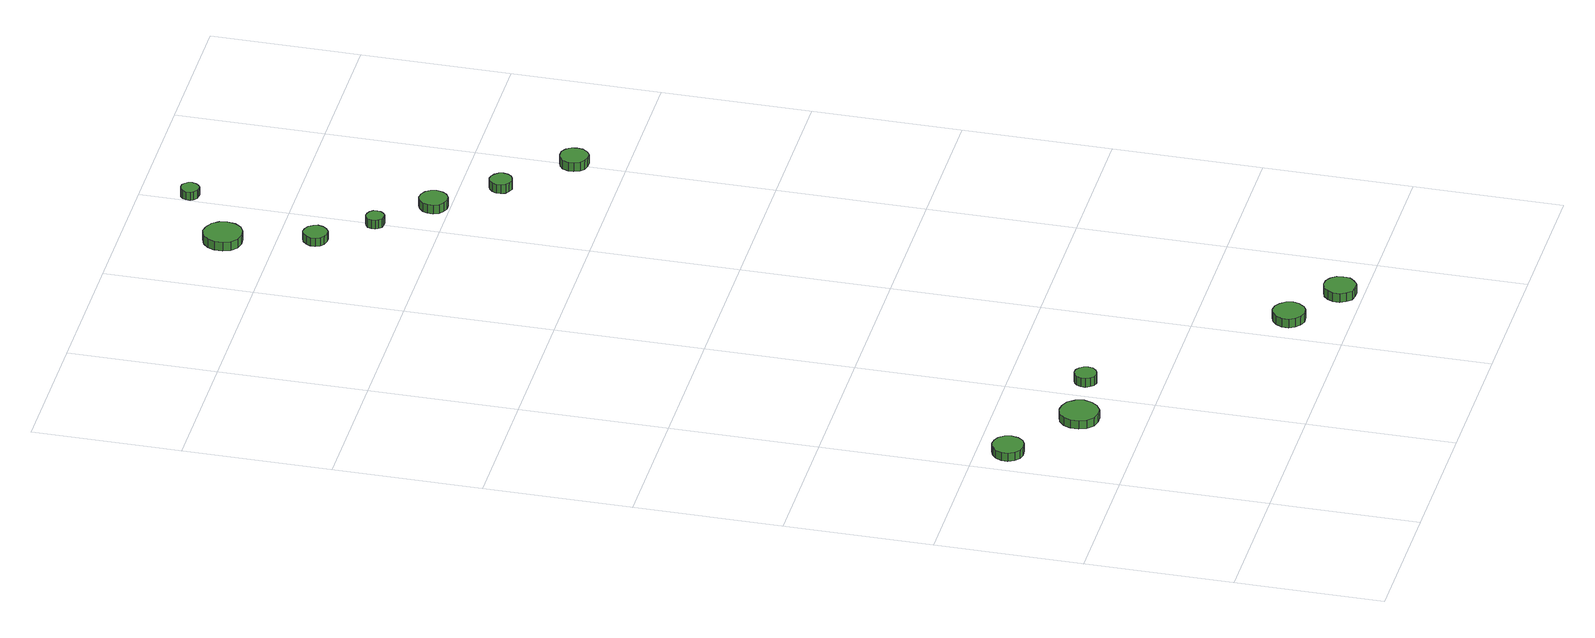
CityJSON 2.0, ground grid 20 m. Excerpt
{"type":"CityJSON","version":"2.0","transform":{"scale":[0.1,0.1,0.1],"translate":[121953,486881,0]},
"CityObjects":{
"tree1":{"type":"SolitaryVegetationObject","attributes":{"function":"something"},"geometry":[{"type":"MultiSurface","lod":"1","boundaries":[[[0,1,2,3,4,5,6,7,8,9,10,11,12,13,14]],[[15,16,17,18,19,20,21,22,23,24,25,26,27,28,29]],[[0,29,28,1]],[[1,28,27,2]],[[2,27,26,3]],[[3,26,25,4]],[[4,25,24,5]],[[5,24,23,6]],[[6,23,22,7]],[[7,22,21,8]],[[8,21,20,9]],[[9,20,19,10]],[[10,19,18,11]],[[11,18,17,12]],[[12,17,16,13]],[[13,16,15,14]],[[14,15,29,0]]]}]},
"tree2":{"type":"SolitaryVegetationObject","attributes":{"function":"something"},"geometry":[{"type":"MultiSurface","lod":"1","boundaries":[[[30,31,32,33,34,35,36,37,38,39,40,41,42,43,44]],[[45,46,47,48,49,50,51,52,53,54,55,56,57,58,59]],[[30,59,58,31]],[[31,58,57,32]],[[32,57,56,33]],[[33,56,55,34]],[[34,55,54,35]],[[35,54,53,36]],[[36,53,52,37]],[[37,52,51,38]],[[38,51,50,39]],[[39,50,49,40]],[[40,49,48,41]],[[41,48,47,42]],[[42,47,46,43]],[[43,46,45,44]],[[44,45,59,30]]]}]},
"tree3":{"type":"SolitaryVegetationObject","attributes":{"function":"something"},"geometry":[{"type":"MultiSurface","lod":"1","boundaries":[[[60,61,62,63,64,65,66,67,68,69,70,71,72,73,74]],[[75,76,77,78,79,80,81,82,83,84,85,86,87,88,89]],[[60,89,88,61]],[[61,88,87,62]],[[62,87,86,63]],[[63,86,85,64]],[[64,85,84,65]],[[65,84,83,66]],[[66,83,82,67]],[[67,82,81,68]],[[68,81,80,69]],[[69,80,79,70]],[[70,79,78,71]],[[71,78,77,72]],[[72,77,76,73]],[[73,76,75,74]],[[74,75,89,60]]]}]},
"tree4":{"type":"SolitaryVegetationObject","attributes":{"function":"something"},"geometry":[{"type":"MultiSurface","lod":"1","boundaries":[[[90,91,92,93,94,95,96,97,98,99,100,101,102,103,104]],[[105,106,107,108,109,110,111,112,113,114,115,116,117,118,119]],[[90,119,118,91]],[[91,118,117,92]],[[92,117,116,93]],[[93,116,115,94]],[[94,115,114,95]],[[95,114,113,96]],[[96,113,112,97]],[[97,112,111,98]],[[98,111,110,99]],[[99,110,109,100]],[[100,109,108,101]],[[101,108,107,102]],[[102,107,106,103]],[[103,106,105,104]],[[104,105,119,90]]]}]},
"tree5":{"type":"SolitaryVegetationObject","attributes":{"function":"something"},"geometry":[{"type":"MultiSurface","lod":"1","boundaries":[[[120,121,122,123,124,125,126,127,128,129,130,131,132,133,134]],[[135,136,137,138,139,140,141,142,143,144,145,146,147,148,149]],[[120,149,148,121]],[[121,148,147,122]],[[122,147,146,123]],[[123,146,145,124]],[[124,145,144,125]],[[125,144,143,126]],[[126,143,142,127]],[[127,142,141,128]],[[128,141,140,129]],[[129,140,139,130]],[[130,139,138,131]],[[131,138,137,132]],[[132,137,136,133]],[[133,136,135,134]],[[134,135,149,120]]]}]},
"tree6":{"type":"SolitaryVegetationObject","attributes":{"function":"something"},"geometry":[{"type":"MultiSurface","lod":"1","boundaries":[[[150,151,152,153,154,155,156,157,158,159,160,161,162,163,164]],[[165,166,167,168,169,170,171,172,173,174,175,176,177,178,179]],[[150,179,178,151]],[[151,178,177,152]],[[152,177,176,153]],[[153,176,175,154]],[[154,175,174,155]],[[155,174,173,156]],[[156,173,172,157]],[[157,172,171,158]],[[158,171,170,159]],[[159,170,169,160]],[[160,169,168,161]],[[161,168,167,162]],[[162,167,166,163]],[[163,166,165,164]],[[164,165,179,150]]]}]},
"tree7":{"type":"SolitaryVegetationObject","attributes":{"function":"something"},"geometry":[{"type":"MultiSurface","lod":"1","boundaries":[[[180,181,182,183,184,185,186,187,188,189,190,191,192,193,194]],[[195,196,197,198,199,200,201,202,203,204,205,206,207,208,209]],[[180,209,208,181]],[[181,208,207,182]],[[182,207,206,183]],[[183,206,205,184]],[[184,205,204,185]],[[185,204,203,186]],[[186,203,202,187]],[[187,202,201,188]],[[188,201,200,189]],[[189,200,199,190]],[[190,199,198,191]],[[191,198,197,192]],[[192,197,196,193]],[[193,196,195,194]],[[194,195,209,180]]]}]},
"tree8":{"type":"SolitaryVegetationObject","attributes":{"function":"something"},"geometry":[{"type":"MultiSurface","lod":"1","boundaries":[[[210,211,212,213,214,215,216,217,218,219,220,221,222,223,224]],[[225,226,227,228,229,230,231,232,233,234,235,236,237,238,239]],[[210,239,238,211]],[[211,238,237,212]],[[212,237,236,213]],[[213,236,235,214]],[[214,235,234,215]],[[215,234,233,216]],[[216,233,232,217]],[[217,232,231,218]],[[218,231,230,219]],[[219,230,229,220]],[[220,229,228,221]],[[221,228,227,222]],[[222,227,226,223]],[[223,226,225,224]],[[224,225,239,210]]]}]},
"tree9":{"type":"SolitaryVegetationObject","attributes":{"function":"something"},"geometry":[{"type":"MultiSurface","lod":"1","boundaries":[[[240,241,242,243,244,245,246,247,248,249,250,251,252,253,254]],[[255,256,257,258,259,260,261,262,263,264,265,266,267,268,269]],[[240,269,268,241]],[[241,268,267,242]],[[242,267,266,243]],[[243,266,265,244]],[[244,265,264,245]],[[245,264,263,246]],[[246,263,262,247]],[[247,262,261,248]],[[248,261,260,249]],[[249,260,259,250]],[[250,259,258,251]],[[251,258,257,252]],[[252,257,256,253]],[[253,256,255,254]],[[254,255,269,240]]]}]},
"tree10":{"type":"SolitaryVegetationObject","attributes":{"function":"something"},"geometry":[{"type":"MultiSurface","lod":"1","boundaries":[[[270,271,272,273,274,275,276,277,278,279,280,281,282,283,284]],[[285,286,287,288,289,290,291,292,293,294,295,296,297,298,299]],[[270,299,298,271]],[[271,298,297,272]],[[272,297,296,273]],[[273,296,295,274]],[[274,295,294,275]],[[275,294,293,276]],[[276,293,292,277]],[[277,292,291,278]],[[278,291,290,279]],[[279,290,289,280]],[[280,289,288,281]],[[281,288,287,282]],[[282,287,286,283]],[[283,286,285,284]],[[284,285,299,270]]]}]},
"tree11":{"type":"SolitaryVegetationObject","attributes":{"function":"something"},"geometry":[{"type":"MultiSurface","lod":"1","boundaries":[[[300,301,302,303,304,305,306,307,308,309,310,311,312,313,314]],[[315,316,317,318,319,320,321,322,323,324,325,326,327,328,329]],[[300,329,328,301]],[[301,328,327,302]],[[302,327,326,303]],[[303,326,325,304]],[[304,325,324,305]],[[305,324,323,306]],[[306,323,322,307]],[[307,322,321,308]],[[308,321,320,309]],[[309,320,319,310]],[[310,319,318,311]],[[311,318,317,312]],[[312,317,316,313]],[[313,316,315,314]],[[314,315,329,300]]]}]},
"tree12":{"type":"SolitaryVegetationObject","attributes":{"function":"something"},"geometry":[{"type":"MultiSurface","lod":"1","boundaries":[[[330,331,332,333,334,335,336,337,338,339,340,341,342,343,344]],[[345,346,347,348,349,350,351,352,353,354,355,356,357,358,359]],[[330,359,358,331]],[[331,358,357,332]],[[332,357,356,333]],[[333,356,355,334]],[[334,355,354,335]],[[335,354,353,336]],[[336,353,352,337]],[[337,352,351,338]],[[338,351,350,339]],[[339,350,349,340]],[[340,349,348,341]],[[341,348,347,342]],[[342,347,346,343]],[[343,346,345,344]],[[344,345,359,330]]]}]}
},
"vertices":[
[52,356,22],[50,365,22],[45,372,22],[37,376,22],[28,377,22],[20,374,22],[13,368,22],[9,360,22],[9,351,22],[13,343,22],[20,337,22],[28,335,22],[37,336,22],[45,340,22],[50,347,22],[50,347,10],[45,340,10],[37,336,10],[28,335,10],[20,337,10],[13,343,10],[9,351,10],[9,360,10],[13,368,10],[20,374,10],[28,377,10],[37,376,10],[45,372,10],[50,365,10],[52,356,10],
[158,285,23],[155,296,23],[149,305,23],[139,310,23],[129,311,23],[118,308,23],[110,301,23],[106,291,23],[106,280,23],[110,270,23],[118,262,23],[129,259,23],[139,260,23],[149,266,23],[155,274,23],[155,274,11],[149,266,11],[139,260,11],[129,259,11],[118,262,11],[110,270,11],[106,280,11],[106,291,11],[110,301,11],[118,308,11],[129,311,11],[139,310,11],[149,305,11],[155,296,11],[158,285,11],
[240,299,22],[239,305,22],[235,310,22],[230,313,22],[224,314,22],[218,312,22],[214,308,22],[211,302,22],[211,296,22],[214,290,22],[218,286,22],[224,284,22],[230,285,22],[235,288,22],[239,293,22],[239,293,9],[235,288,9],[230,285,9],[224,284,9],[218,286,9],[214,290,9],[211,296,9],[211,302,9],[214,308,9],[218,312,9],[224,314,9],[230,313,9],[235,310,9],[239,305,9],[240,299,9],
[457,78,22],[455,87,22],[449,94,22],[442,99,22],[433,100,22],[424,97,22],[418,91,22],[414,83,22],[414,74,22],[418,66,22],[424,60,22],[433,57,22],[442,58,22],[449,62,22],[455,70,22],[455,70,9],[449,62,9],[442,58,9],[433,57,9],[424,60,9],[418,66,9],[414,74,9],[414,83,9],[418,91,9],[424,97,9],[433,100,9],[442,99,9],[449,94,9],[455,87,9],[457,78,9],
[532,29,22],[531,38,22],[525,45,22],[518,49,22],[509,50,22],[500,47,22],[494,41,22],[490,33,22],[490,24,22],[494,16,22],[500,10,22],[509,8,22],[518,8,22],[525,13,22],[531,20,22],[531,20,9],[525,13,9],[518,8,9],[509,8,9],[500,10,9],[494,16,9],[490,24,9],[490,33,9],[494,41,9],[500,47,9],[509,50,9],[518,49,9],[525,45,9],[531,38,9],[532,29,9],
[361,1352,14],[359,1358,14],[355,1364,14],[349,1367,14],[343,1368,14],[336,1366,14],[331,1361,14],[328,1355,14],[328,1348,14],[331,1342,14],[336,1338,14],[343,1336,14],[349,1336,14],[355,1340,14],[359,1345,14],[359,1345,2],[355,1340,2],[349,1336,2],[343,1336,2],[336,1338,2],[331,1342,2],[328,1348,2],[328,1355,2],[331,1361,2],[336,1366,2],[343,1368,2],[349,1367,2],[355,1364,2],[359,1358,2],[361,1352,2],
[340,1468,15],[338,1478,15],[332,1487,15],[322,1492,15],[312,1494,15],[301,1490,15],[293,1483,15],[289,1473,15],[289,1462,15],[293,1452,15],[301,1445,15],[312,1442,15],[322,1443,15],[332,1448,15],[338,1457,15],[338,1457,2],[332,1448,2],[322,1443,2],[312,1442,2],[301,1445,2],[293,1452,2],[289,1462,2],[289,1473,2],[293,1483,2],[301,1490,2],[312,1494,2],[322,1492,2],[332,1487,2],[338,1478,2],[340,1468,2],
[413,1286,14],[412,1291,14],[409,1295,14],[405,1297,14],[400,1298,14],[395,1296,14],[391,1293,14],[389,1288,14],[389,1283,14],[391,1279,14],[395,1275,14],[400,1274,14],[405,1274,14],[409,1277,14],[412,1281,14],[412,1281,1],[409,1277,1],[405,1274,1],[400,1274,1],[395,1275,1],[391,1279,1],[389,1283,1],[389,1288,1],[391,1293,1],[395,1296,1],[400,1298,1],[405,1297,1],[409,1295,1],[412,1291,1],[413,1286,1],
[478,1222,15],[476,1230,15],[472,1236,15],[465,1240,15],[457,1241,15],[450,1238,15],[444,1233,15],[441,1226,15],[441,1218,15],[444,1211,15],[450,1206,15],[457,1203,15],[465,1204,15],[472,1208,15],[476,1214,15],[476,1214,2],[472,1208,2],[465,1204,2],[457,1203,2],[450,1206,2],[444,1211,2],[441,1218,2],[441,1226,2],[444,1233,2],[450,1238,2],[457,1241,2],[465,1240,2],[472,1236,2],[476,1230,2],[478,1222,2],
[536,1147,17],[535,1153,17],[531,1158,17],[526,1161,17],[520,1162,17],[514,1160,17],[509,1156,17],[507,1150,17],[507,1144,17],[509,1138,17],[514,1134,17],[520,1132,17],[526,1133,17],[531,1136,17],[535,1141,17],[535,1141,4],[531,1136,4],[526,1133,4],[520,1132,4],[514,1134,4],[509,1138,4],[507,1144,4],[507,1150,4],[509,1156,4],[514,1160,4],[520,1162,4],[526,1161,4],[531,1158,4],[535,1153,4],[536,1147,4],
[425,1535,14],[424,1540,14],[421,1544,14],[417,1547,14],[412,1547,14],[407,1546,14],[403,1542,14],[401,1538,14],[401,1532,14],[403,1528,14],[407,1524,14],[412,1523,14],[417,1523,14],[421,1526,14],[424,1530,14],[424,1530,2],[421,1526,2],[417,1523,2],[412,1523,2],[407,1524,2],[403,1528,2],[401,1532,2],[401,1538,2],[403,1542,2],[407,1546,2],[412,1547,2],[417,1547,2],[421,1544,2],[424,1540,2],[425,1535,2],
[615,1068,19],[614,1075,19],[609,1082,19],[602,1086,19],[594,1086,19],[587,1084,19],[581,1079,19],[578,1071,19],[578,1064,19],[581,1056,19],[587,1051,19],[594,1049,19],[602,1049,19],[609,1053,19],[614,1060,19],[614,1060,6],[609,1053,6],[602,1049,6],[594,1049,6],[587,1051,6],[581,1056,6],[578,1064,6],[578,1071,6],[581,1079,6],[587,1084,6],[594,1086,6],[602,1086,6],[609,1082,6],[614,1075,6],[615,1068,6]
]}
